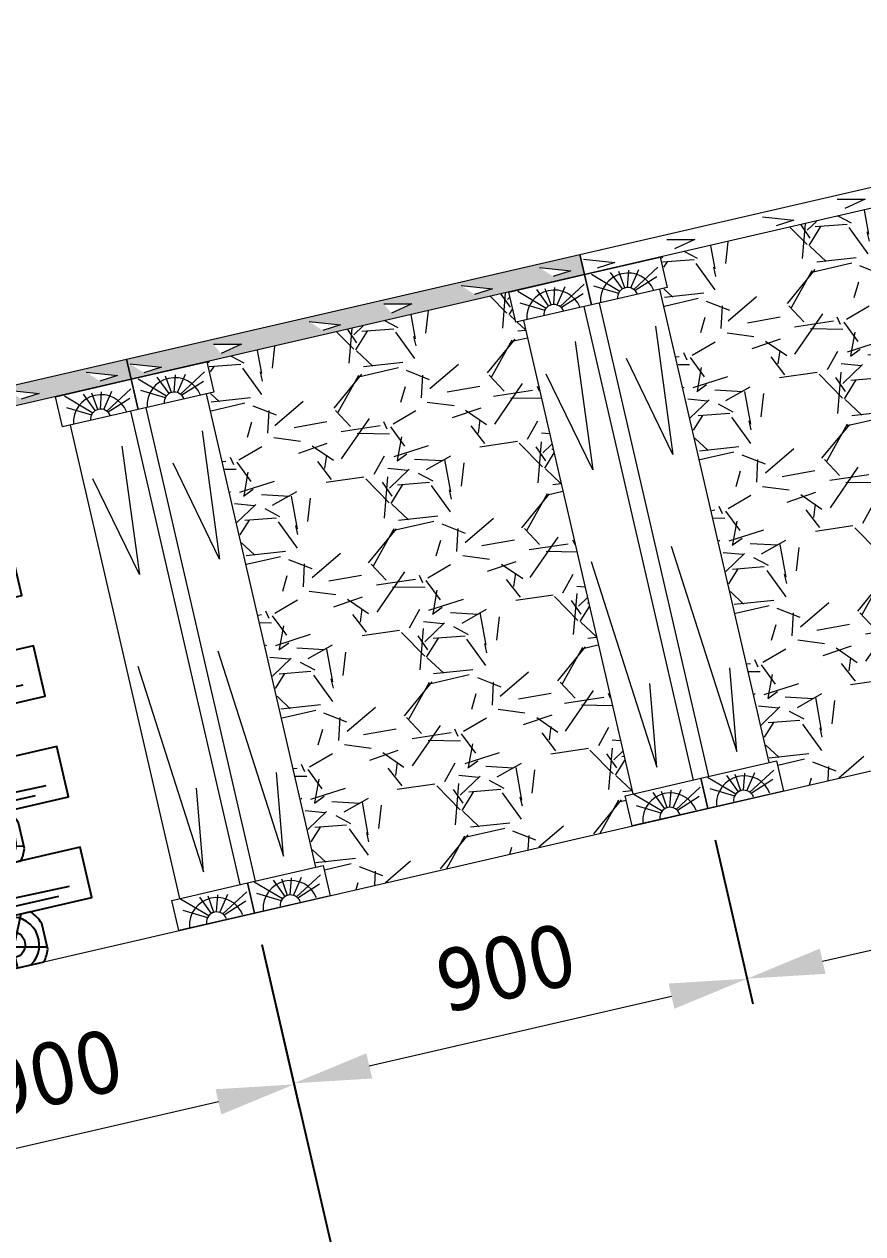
# Model space of a CAD drawing. Header units: millimetres. Extents: x 1757 to 4342, y -1901 to 53.
# Drawn here: x 3747.53 to 3763.76, y -524.61 to -501.21 of the extents above; entities that cross this region are included whole.
import ezdxf

# ---------------------------------------------------------------- set-up
doc = ezdxf.new("R2010")
doc.units = ezdxf.units.MM
doc.header["$LTSCALE"] = 0.1
doc.styles.add('стиль', font='TAHOMA.TTF')
doc.dimstyles.new('Копия DIN', dxfattribs={"dimtxt": 2, "dimasz": 2.5, "dimexe": 0.5, "dimexo": 0.625, "dimtad": 0, "dimdec": 0, "dimlfac": 100, "dimzin": 4, "dimdsep": 46, "dimtxsty": 'стиль', "dimcen": 2.5, "dimclre": 256, "dimclrt": 256, "dimadec": 0, "dimazin": 2, "dimtfac": 1, "dimtdec": 0, "dimtmove": 0, "dimatfit": 3, "dimfxl": 1.25, "dimtvp": 1, "dimtolj": 1, "dimtzin": 0, "dimlwd": 0, "dimarcsym": 0})

# ---------------------------------------------------------------- blocks, each defined once
blk = doc.blocks.new('*D402')
at = {"linetype": 'ByBlock', "lineweight": -2}
for p, q in [((3826.607603982076, -501.8162463849882), (3828.756116674037, -511.1224772758131)), ((3752.128420852812, -519.0131220654713), (3754.276494867881, -528.3174528379169))]:
    blk.add_line(p, q, dxfattribs=at)
at = {"color": 0, "linetype": 'ByBlock', "lineweight": 0}
blk.add_line((3827.182086049687, -510.9727188249362), (3755.625574437887, -527.4928412240083), dxfattribs=at)
at = {"color": 0, "lineweight": 15}
for points in [[(3827.125848286102, -510.72912630874), (3827.238323813273, -511.2163113411327), (3828.643641146866, -510.6352922434204)], [(3755.569336674301, -527.2492487078121), (3755.681812201472, -527.7364337402048), (3754.164019340709, -527.8302678055242)]]:
    blk.add_solid(points, dxfattribs=at)
at = {"layer": 'Defpoints', "color": 0, "lineweight": 15}
for p in [(3826.467009573111, -501.2072650944973), (3751.987826443848, -518.4041407749804), (3754.164019340709, -527.8302678055242)]:
    blk.add_point(p, dxfattribs=at)
at = {"lineweight": 0, "insert": (3791.122830269926, -518.0156354170174), "char_height": 1.2, "attachment_point": 5, "rotation": 13.000000000000274, "style": 'стиль'}
blk.add_mtext('\\A1;15000', dxfattribs=at)
blk = doc.blocks.new('223')
at = {"color": 7, "lineweight": 15}
for points in [[(3696.820343833757, -1073.215251530896), (3696.820984077176, -1073.615251530896), (3687.820984077176, -1073.615251530896), (3687.820632248237, -1073.215251530896), (3696.820343833757, -1073.215251530896)], [(3687.870451148361, -1073.322821691869), (3688.446153862564, -1073.520907086582), (3688.087514424971, -1073.54921320907)], [(3689.52205326575, -1073.313386317707), (3690.050576532691, -1073.4360117042), (3689.625866959328, -1073.520907086582)], [(3691.428500036754, -1073.303950943544), (3692.004202750957, -1073.502036338258), (3691.645563313365, -1073.530342460745)], [(3692.910218324802, -1073.29452706192), (3693.438741591743, -1073.417152448414), (3693.01403201838, -1073.502047830796)], [(3694.44665705773, -1073.285091687758), (3695.022359771932, -1073.483177082471), (3694.66372033434, -1073.511483204959)], [(3696.002911849634, -1073.285091687758), (3696.578614563836, -1073.483177082471), (3696.219975126244, -1073.511483204959)]]:
    blk.add_lwpolyline(points, dxfattribs=at)
blk = doc.blocks.new('бутокост')
at = {"color": 7}
for p, q in [((2896.633597139521, -913.6547074498612), (2896.633597139521, -913.6547074498612)), ((2897.869123593711, -913.6547074498612), (2896.757413279546, -913.6547074498613)), ((2905.187450995258, -913.6547074498612), (2905.187450995258, -913.6547074498612)), ((2906.422977449449, -913.6547074498612), (2905.311267135284, -913.6547074498613)), ((2896.633597139521, -913.8297591277977), (2896.633597139521, -914.5286100497156)), ((2898.03359713952, -914.434483990772), (2898.033597139521, -913.923885186742)), ((2905.187450995258, -913.8297591277977), (2905.187450995258, -914.5286100497156)), ((2906.587450995258, -914.434483990772), (2906.587450995258, -913.923885186742)), ((2896.714996564111, -914.6547074498612), (2897.911540309146, -914.6547074498612)), ((2905.268850419849, -914.6547074498612), (2906.465394164884, -914.6547074498612)), ((2896.633597139521, -915.6547074498612), (2896.633597139521, -915.6547074498612)), ((2897.869123593711, -915.6547074498612), (2896.757413279546, -915.6547074498613)), ((2905.187450995258, -915.6547074498612), (2905.187450995258, -915.6547074498612)), ((2906.422977449449, -915.6547074498612), (2905.311267135284, -915.6547074498613)), ((2896.633597139521, -915.8297591277977), (2896.633597139521, -916.5286100497156)), ((2905.187450995258, -915.8297591277977), (2905.187450995258, -916.5286100497156)), ((2898.03359713952, -916.434483990772), (2898.033597139521, -915.923885186742)), ((2906.587450995258, -916.434483990772), (2906.587450995258, -915.923885186742)), ((2896.714996564111, -916.6547074498612), (2897.911540309146, -916.6547074498612)), ((2905.268850419849, -916.6547074498612), (2906.465394164884, -916.6547074498612)), ((2896.633597139521, -917.6547074498612), (2896.633597139521, -917.6547074498612)), ((2897.869123593711, -917.6547074498612), (2896.757413279546, -917.6547074498613)), ((2905.187450995258, -917.6547074498612), (2905.187450995258, -917.6547074498612)), ((2906.422977449449, -917.6547074498612), (2905.311267135284, -917.6547074498613)), ((2896.633597139521, -917.8297591277977), (2896.633597139521, -918.5286100497156)), ((2898.03359713952, -918.434483990772), (2898.033597139521, -917.923885186742)), ((2905.187450995258, -917.8297591277977), (2905.187450995258, -918.5286100497156)), ((2906.587450995258, -918.434483990772), (2906.587450995258, -917.923885186742)), ((2896.714996564111, -918.6547074498612), (2897.911540309146, -918.6547074498612)), ((2905.268850419849, -918.6547074498612), (2906.465394164884, -918.6547074498612)), ((2896.633597139521, -919.6547074498612), (2896.633597139521, -919.6547074498612)), ((2896.633597139521, -919.8297591277977), (2896.633597139521, -920.5286100497156)), ((2897.869123593711, -919.6547074498612), (2896.757413279546, -919.6547074498613)), ((2905.187450995258, -919.6547074498612), (2905.187450995258, -919.6547074498612)), ((2905.187450995258, -919.8297591277977), (2905.187450995258, -920.5286100497156)), ((2906.422977449449, -919.6547074498612), (2905.311267135284, -919.6547074498613)), ((2898.03359713952, -920.434483990772), (2898.033597139521, -919.923885186742)), ((2906.587450995258, -920.434483990772), (2906.587450995258, -919.923885186742)), ((2896.714996564111, -920.6547074498612), (2897.911540309146, -920.6547074498612)), ((2905.268850419849, -920.6547074498612), (2906.465394164884, -920.6547074498612)), ((2896.633597139521, -921.6547074498612), (2896.633597139521, -921.6547074498612)), ((2897.869123593711, -921.6547074498612), (2896.757413279546, -921.6547074498613)), ((2905.187450995258, -921.6547074498612), (2905.187450995258, -921.6547074498612)), ((2906.422977449449, -921.6547074498612), (2905.311267135284, -921.6547074498613)), ((2896.633597139521, -921.8297591277977), (2896.633597139521, -922.5286100497156)), ((2898.03359713952, -922.434483990772), (2898.033597139521, -921.923885186742)), ((2905.187450995258, -921.8297591277977), (2905.187450995258, -922.5286100497156)), ((2906.587450995258, -922.434483990772), (2906.587450995258, -921.923885186742)), ((2896.714996564111, -922.6547074498612), (2897.911540309146, -922.6547074498612)), ((2905.268850419849, -922.6547074498612), (2906.465394164884, -922.6547074498612)), ((2896.633597139521, -923.6547074498612), (2896.633597139521, -923.6547074498612)), ((2896.633597139521, -923.8297591277977), (2896.633597139521, -924.5286100497156)), ((2897.869123593711, -923.6547074498612), (2896.757413279546, -923.6547074498613)), ((2905.187450995258, -923.6547074498612), (2905.187450995258, -923.6547074498612)), ((2905.187450995258, -923.8297591277977), (2905.187450995258, -924.5286100497156)), ((2906.422977449449, -923.6547074498612), (2905.311267135284, -923.6547074498613)), ((2898.03359713952, -924.434483990772), (2898.033597139521, -923.923885186742)), ((2906.587450995258, -924.434483990772), (2906.587450995258, -923.923885186742)), ((2896.714996564111, -924.6547074498612), (2897.911540309146, -924.6547074498612)), ((2905.268850419849, -924.6547074498612), (2906.465394164884, -924.6547074498612))]:
    blk.add_line(p, q, dxfattribs=at)
for points in [[(2896.633597139521, -914.395389277124), (2897.415208231233, -914.2301327387559), (2897.688693528026, -913.6547074498612)], [(2896.685155392709, -913.7438396347984), (2897.381233889421, -914.247122249868), (2897.381233889421, -914.6547074498612)], [(2897.208309213444, -913.6547074498612), (2897.364229949344, -914.2301327387559), (2898.033597139521, -914.3901151126576)], [(2905.187450995258, -914.395389277124), (2905.96906208697, -914.2301327387559), (2906.242547383763, -913.6547074498612)], [(2905.239009248447, -913.7438396347984), (2905.935087745158, -914.247122249868), (2905.935087745158, -914.6547074498612)], [(2905.762163069181, -913.6547074498612), (2905.918083805082, -914.2301327387559), (2906.587450995258, -914.3901151126576)], [(2895.641121137625, -914.6547074498612), (2895.641121137625, -915.6547074498612), (2907.641121137625, -915.6547074498612), (2907.641121137625, -914.6547074498612), (2895.641121137625, -914.6547074498612)], [(2896.313464306713, -914.8927746304635), (2900.973684191529, -915.2411360457718), (2907.27337568337, -915.3443572626529)], [(2898.378939950937, -914.8411640220238), (2905.853362226037, -914.931482586795)], [(2896.429657897239, -915.4475784795341), (2907.028093009296, -915.4862762441971)], [(2896.633597139521, -916.395389277124), (2897.415208231233, -916.2301327387559), (2897.688693528026, -915.6547074498612)], [(2897.208309213444, -915.6547074498612), (2897.364229949344, -916.2301327387559), (2898.033597139521, -916.3901151126576)], [(2905.187450995258, -916.395389277124), (2905.96906208697, -916.2301327387559), (2906.242547383763, -915.6547074498612)], [(2905.762163069181, -915.6547074498612), (2905.918083805082, -916.2301327387559), (2906.587450995258, -916.3901151126576)], [(2896.685155392709, -915.7438396347984), (2897.381233889421, -916.247122249868), (2897.381233889421, -916.6547074498612)], [(2905.239009248447, -915.7438396347984), (2905.935087745158, -916.247122249868), (2905.935087745158, -916.6547074498612)], [(2895.641121137625, -916.6547074498612), (2895.641121137625, -917.6547074498612), (2907.641121137625, -917.6547074498612), (2907.641121137625, -916.6547074498612), (2895.641121137625, -916.6547074498612)], [(2896.313464306713, -916.8927746304635), (2900.973684191529, -917.2411360457718), (2907.27337568337, -917.3443572626529)], [(2898.378939950937, -916.8411640220238), (2905.853362226037, -916.931482586795)], [(2896.429657897239, -917.4475784795341), (2907.028093009296, -917.4862762441971)], [(2896.633597139521, -918.395389277124), (2897.415208231233, -918.2301327387559), (2897.688693528026, -917.6547074498612)], [(2896.685155392709, -917.7438396347984), (2897.381233889421, -918.247122249868), (2897.381233889421, -918.6547074498612)], [(2897.208309213444, -917.6547074498612), (2897.364229949344, -918.2301327387559), (2898.033597139521, -918.3901151126576)], [(2905.187450995258, -918.395389277124), (2905.96906208697, -918.2301327387559), (2906.242547383763, -917.6547074498612)], [(2905.239009248447, -917.7438396347984), (2905.935087745158, -918.247122249868), (2905.935087745158, -918.6547074498612)], [(2905.762163069181, -917.6547074498612), (2905.918083805082, -918.2301327387559), (2906.587450995258, -918.3901151126576)], [(2895.641121137625, -918.6547074498612), (2895.641121137625, -919.6547074498612), (2907.641121137625, -919.6547074498612), (2907.641121137625, -918.6547074498612), (2895.641121137625, -918.6547074498612)], [(2896.313464306713, -918.8927746304635), (2900.973684191529, -919.2411360457718), (2907.27337568337, -919.3443572626529)], [(2898.378939950937, -918.8411640220238), (2905.853362226037, -918.931482586795)], [(2896.429657897239, -919.4475784795341), (2907.028093009296, -919.4862762441971)], [(2896.633597139521, -920.395389277124), (2897.415208231233, -920.2301327387559), (2897.688693528026, -919.6547074498612)], [(2896.685155392709, -919.7438396347984), (2897.381233889421, -920.247122249868), (2897.381233889421, -920.6547074498612)], [(2897.208309213444, -919.6547074498612), (2897.364229949344, -920.2301327387559), (2898.033597139521, -920.3901151126576)], [(2905.187450995258, -920.395389277124), (2905.96906208697, -920.2301327387559), (2906.242547383763, -919.6547074498612)], [(2905.239009248447, -919.7438396347984), (2905.935087745158, -920.247122249868), (2905.935087745158, -920.6547074498612)], [(2905.762163069181, -919.6547074498612), (2905.918083805082, -920.2301327387559), (2906.587450995258, -920.3901151126576)], [(2895.641121137625, -920.6547074498612), (2895.641121137625, -921.6547074498612), (2907.641121137625, -921.6547074498612), (2907.641121137625, -920.6547074498612), (2895.641121137625, -920.6547074498612)], [(2896.313464306713, -920.8927746304635), (2900.973684191529, -921.2411360457718), (2907.27337568337, -921.3443572626529)], [(2898.378939950937, -920.8411640220238), (2905.853362226037, -920.931482586795)], [(2896.429657897239, -921.4475784795341), (2907.028093009296, -921.4862762441971)], [(2896.633597139521, -922.395389277124), (2897.415208231233, -922.2301327387559), (2897.688693528026, -921.6547074498612)], [(2896.685155392709, -921.7438396347984), (2897.381233889421, -922.247122249868), (2897.381233889421, -922.6547074498612)], [(2897.208309213444, -921.6547074498612), (2897.364229949344, -922.2301327387559), (2898.033597139521, -922.3901151126576)], [(2905.187450995258, -922.395389277124), (2905.96906208697, -922.2301327387559), (2906.242547383763, -921.6547074498612)], [(2905.239009248447, -921.7438396347984), (2905.935087745158, -922.247122249868), (2905.935087745158, -922.6547074498612)], [(2905.762163069181, -921.6547074498612), (2905.918083805082, -922.2301327387559), (2906.587450995258, -922.3901151126576)], [(2895.641121137625, -922.6547074498612), (2895.641121137625, -923.6547074498612), (2907.641121137625, -923.6547074498612), (2907.641121137625, -922.6547074498612), (2895.641121137625, -922.6547074498612)], [(2896.313464306713, -922.8927746304635), (2900.973684191529, -923.2411360457718), (2907.27337568337, -923.3443572626529)], [(2898.378939950937, -922.8411640220238), (2905.853362226037, -922.931482586795)], [(2896.429657897239, -923.4475784795341), (2907.028093009296, -923.4862762441971)], [(2896.633597139521, -924.395389277124), (2897.415208231233, -924.2301327387559), (2897.688693528026, -923.6547074498612)], [(2896.685155392709, -923.7438396347984), (2897.381233889421, -924.247122249868), (2897.381233889421, -924.6547074498612)], [(2897.208309213444, -923.6547074498612), (2897.364229949344, -924.2301327387559), (2898.033597139521, -924.3901151126576)], [(2905.187450995258, -924.395389277124), (2905.96906208697, -924.2301327387559), (2906.242547383763, -923.6547074498612)], [(2905.239009248447, -923.7438396347984), (2905.935087745158, -924.247122249868), (2905.935087745158, -924.6547074498612)], [(2905.762163069181, -923.6547074498612), (2905.918083805082, -924.2301327387559), (2906.587450995258, -924.3901151126576)]]:
    blk.add_lwpolyline(points, dxfattribs=at)
for centre in [(2897.381233889421, -914.1961740998686), (2905.935087745158, -914.1961740998686), (2897.381233889421, -916.1961740998686), (2905.935087745158, -916.1961740998686), (2897.381233889421, -918.1961740998686), (2905.935087745158, -918.1961740998686), (2897.381233889421, -920.1961740998686), (2905.935087745158, -920.1961740998686), (2897.381233889421, -922.1961740998686), (2905.935087745158, -922.1961740998686), (2897.381233889421, -924.1961740998686), (2905.935087745158, -924.1961740998686)]:
    blk.add_circle(centre, 0.2547407499969268, dxfattribs=at)
for centre, radius, start, end in [((2897.313268436629, -914.1791845887565), 0.7642324416556221, 136.6636758200408, 152.7918741785282), ((2897.364229949344, -914.1961740998686), 0.5434401388793049, 302.4606188479764, 237.5393811520237), ((2897.313268436629, -914.1791845887565), 0.7642324416556221, 19.51538021720285, 43.33632417995921), ((2905.867122292366, -914.1791845887565), 0.7642324416556221, 136.6636758200408, 152.7918741785282), ((2905.918083805082, -914.1961740998686), 0.5434401388793049, 302.4606188479764, 237.5393811520237), ((2905.867122292366, -914.1791845887565), 0.7642324416556221, 19.51538021720285, 43.33632417995922), ((2897.313268436629, -914.1791845887565), 0.7642324416556221, 321.5213614869509, 340.4846197827972), ((2905.867122292366, -914.1791845887565), 0.7642324416556221, 321.5213614869509, 340.4846197827972), ((2897.313268436629, -914.1791845887565), 0.7642324416556221, 207.2081258214718, 218.4786385130489), ((2905.867122292366, -914.1791845887565), 0.7642324416556221, 207.2081258214718, 218.4786385130489), ((2897.313268436629, -916.1791845887565), 0.7642324416556221, 136.6636758200408, 152.7918741785282), ((2897.364229949344, -916.1961740998686), 0.5434401388793049, 302.4606188479764, 237.5393811520237), ((2897.313268436629, -916.1791845887565), 0.7642324416556221, 19.51538021720285, 43.33632417995921), ((2905.867122292366, -916.1791845887565), 0.7642324416556221, 136.6636758200408, 152.7918741785282), ((2905.918083805082, -916.1961740998686), 0.5434401388793049, 302.4606188479764, 237.5393811520237), ((2905.867122292366, -916.1791845887565), 0.7642324416556221, 19.51538021720285, 43.33632417995923), ((2897.313268436629, -916.1791845887565), 0.7642324416556221, 207.2081258214718, 218.4786385130489), ((2897.313268436629, -916.1791845887565), 0.7642324416556221, 321.5213614869509, 340.4846197827972), ((2905.867122292366, -916.1791845887565), 0.7642324416556221, 207.2081258214718, 218.4786385130489), ((2905.867122292366, -916.1791845887565), 0.7642324416556221, 321.5213614869509, 340.4846197827972), ((2897.313268436629, -918.1791845887565), 0.7642324416556221, 136.6636758200408, 152.7918741785282), ((2897.364229949344, -918.1961740998686), 0.5434401388793049, 302.4606188479764, 237.5393811520237), ((2897.313268436629, -918.1791845887565), 0.7642324416556221, 19.51538021720285, 43.33632417995921), ((2905.867122292366, -918.1791845887565), 0.7642324416556221, 136.6636758200408, 152.7918741785282), ((2905.918083805082, -918.1961740998686), 0.5434401388793049, 302.4606188479764, 237.5393811520237), ((2905.867122292366, -918.1791845887565), 0.7642324416556221, 19.51538021720285, 43.33632417995923), ((2897.313268436629, -918.1791845887565), 0.7642324416556221, 321.5213614869509, 340.4846197827972), ((2905.867122292366, -918.1791845887565), 0.7642324416556221, 321.5213614869509, 340.4846197827972), ((2897.313268436629, -918.1791845887565), 0.7642324416556221, 207.2081258214718, 218.478638513049), ((2905.867122292366, -918.1791845887565), 0.7642324416556221, 207.2081258214718, 218.478638513049), ((2897.313268436629, -920.1791845887565), 0.7642324416556221, 136.6636758200408, 152.7918741785282), ((2897.364229949344, -920.1961740998686), 0.5434401388793049, 302.4606188479764, 237.5393811520237), ((2897.313268436629, -920.1791845887565), 0.7642324416556221, 19.51538021720285, 43.33632417995921), ((2905.867122292366, -920.1791845887565), 0.7642324416556221, 136.6636758200408, 152.7918741785282), ((2905.918083805082, -920.1961740998686), 0.5434401388793049, 302.4606188479764, 237.5393811520237), ((2905.867122292366, -920.1791845887565), 0.7642324416556221, 19.51538021720285, 43.33632417995923), ((2897.313268436629, -920.1791845887565), 0.7642324416556221, 207.2081258214718, 218.478638513049), ((2897.313268436629, -920.1791845887565), 0.7642324416556221, 321.5213614869509, 340.4846197827972), ((2905.867122292366, -920.1791845887565), 0.7642324416556221, 207.2081258214718, 218.478638513049), ((2905.867122292366, -920.1791845887565), 0.7642324416556221, 321.5213614869509, 340.4846197827972), ((2897.313268436629, -922.1791845887565), 0.7642324416556221, 136.6636758200408, 152.7918741785282), ((2897.364229949344, -922.1961740998686), 0.5434401388793049, 302.4606188479764, 237.5393811520237), ((2897.313268436629, -922.1791845887565), 0.7642324416556221, 19.51538021720285, 43.33632417995921), ((2905.867122292366, -922.1791845887565), 0.7642324416556221, 136.6636758200408, 152.7918741785282), ((2905.918083805082, -922.1961740998686), 0.5434401388793049, 302.4606188479764, 237.5393811520237), ((2905.867122292366, -922.1791845887565), 0.7642324416556221, 19.51538021720285, 43.33632417995926), ((2897.313268436629, -922.1791845887565), 0.7642324416556221, 321.5213614869509, 340.4846197827972), ((2905.867122292366, -922.1791845887565), 0.7642324416556221, 321.5213614869509, 340.4846197827972), ((2897.313268436629, -922.1791845887565), 0.7642324416556221, 207.2081258214718, 218.478638513049), ((2905.867122292366, -922.1791845887565), 0.7642324416556221, 207.2081258214718, 218.478638513049), ((2897.313268436629, -924.1791845887565), 0.7642324416556221, 136.6636758200408, 152.7918741785282), ((2897.364229949344, -924.1961740998686), 0.5434401388793049, 302.4606188479764, 237.5393811520237), ((2897.313268436629, -924.1791845887565), 0.7642324416556221, 19.51538021720285, 43.33632417995921), ((2905.867122292366, -924.1791845887565), 0.7642324416556221, 136.6636758200408, 152.7918741785282), ((2905.918083805082, -924.1961740998686), 0.5434401388793049, 302.4606188479764, 237.5393811520237), ((2905.867122292366, -924.1791845887565), 0.7642324416556221, 19.51538021720285, 43.33632417995926), ((2897.313268436629, -924.1791845887565), 0.7642324416556221, 207.2081258214718, 218.478638513049), ((2897.313268436629, -924.1791845887565), 0.7642324416556221, 321.5213614869509, 340.4846197827972), ((2905.867122292366, -924.1791845887565), 0.7642324416556221, 207.2081258214718, 218.478638513049), ((2905.867122292366, -924.1791845887565), 0.7642324416556221, 321.5213614869509, 340.4846197827972)]:
    blk.add_arc(centre, radius, start, end, dxfattribs=at)
blk = doc.blocks.new('*D406')
at = {"linetype": 'ByBlock', "lineweight": -2}
for p, q in [((3752.128420852812, -519.013122065471), (3752.865279406314, -522.2048071127238)), ((3743.359090269745, -521.0376815545658), (3744.095948823247, -524.2293666018186))]:
    blk.add_line(p, q, dxfattribs=at)
at = {"color": 0, "linetype": 'ByBlock', "lineweight": 0}
blk.add_line((3751.291248781964, -522.0550486618471), (3745.445028393252, -523.4047549879102), dxfattribs=at)
at = {"color": 0, "lineweight": 0}
for points in [[(3751.235011018378, -521.8114561456506), (3751.34748654555, -522.2986411780433), (3752.752803879142, -521.7176220803312)], [(3745.388790629667, -523.1611624717137), (3745.501266156838, -523.6483475041065), (3743.983473296075, -523.7421815694261)]]:
    blk.add_solid(points, dxfattribs=at)
at = {"layer": 'Defpoints', "color": 0, "lineweight": 0}
for p in [(3751.987826443847, -518.4041407749803), (3743.21849586078, -520.4287002640751), (3743.983473296075, -523.7421815694261)]:
    blk.add_point(p, dxfattribs=at)
at = {"lineweight": 0, "insert": (3748.087138613747, -521.5127572174235), "char_height": 1.2, "attachment_point": 5, "rotation": 13.000000000000213, "style": 'стиль'}
blk.add_mtext('\\A1;900', dxfattribs=at)
blk = doc.blocks.new('*D410')
at = {"linetype": 'ByBlock', "lineweight": -2}
for p, q in [((3769.667082018947, -514.9640030872814), (3770.39915654024, -518.1349662144399)), ((3760.89775143588, -516.9885625763759), (3761.629825957173, -520.1595257035347))]:
    blk.add_line(p, q, dxfattribs=at)
at = {"color": 0, "linetype": 'ByBlock', "lineweight": 0}
blk.add_line((3762.978905527179, -519.3349140896263), (3768.82512591589, -517.9852077635633), dxfattribs=at)
at = {"color": 0, "lineweight": 0}
for points in [[(3768.768888152304, -517.741615247367), (3768.881363679476, -518.2288002797595), (3770.286681013068, -517.6477811820474)], [(3762.922667763592, -519.09132157343), (3763.035143290765, -519.5785066058226), (3761.517350430001, -519.6723406711421)]]:
    blk.add_solid(points, dxfattribs=at)
at = {"layer": 'Defpoints', "color": 0, "lineweight": 0}
for p in [(3769.526487609982, -514.3550217967905), (3760.757157026915, -516.379581285885), (3770.286681013068, -517.6477811820474)]:
    blk.add_point(p, dxfattribs=at)
at = {"lineweight": 0, "insert": (3765.621015747673, -517.4429163191396), "char_height": 1.2, "attachment_point": 5, "rotation": 13.000000000000274, "style": 'стиль'}
blk.add_mtext('\\A1;900', dxfattribs=at)
blk = doc.blocks.new('*D411')
at = {"linetype": 'ByBlock', "lineweight": -2}
for p, q in [((3760.897751435879, -516.9885625763765), (3761.629825957173, -520.1595257035352)), ((3752.128420852812, -519.0131220654706), (3752.860495374106, -522.18408519263))]:
    blk.add_line(p, q, dxfattribs=at)
at = {"color": 0, "linetype": 'ByBlock', "lineweight": 0}
blk.add_line((3754.209574944111, -521.3594735787217), (3760.055795332823, -520.0097672526585), dxfattribs=at)
at = {"color": 0, "lineweight": 0}
for points in [[(3759.999557569237, -519.7661747364623), (3760.112033096409, -520.2533597688548), (3761.517350430001, -519.6723406711427)], [(3754.153337180525, -521.1158810625254), (3754.265812707697, -521.603066094918), (3752.748019846933, -521.6969001602375)]]:
    blk.add_solid(points, dxfattribs=at)
at = {"layer": 'Defpoints', "color": 0, "lineweight": 0}
for p in [(3760.757157026915, -516.3795812858856), (3751.987826443848, -518.4041407749797), (3761.517350430001, -519.6723406711427)]:
    blk.add_point(p, dxfattribs=at)
at = {"lineweight": 0, "insert": (3756.851685164606, -519.467475808235), "char_height": 1.2, "attachment_point": 5, "rotation": 13.000000000000274, "style": 'стиль'}
blk.add_mtext('\\A1;900', dxfattribs=at)

msp = doc.modelspace()

# ---------------------------------------------------------------- hatches: boundary and pattern name
at = {"lineweight": 0}
h = msp.add_hatch(dxfattribs=at)
h.set_pattern_fill('GRAVEL', scale=0.12, angle=13, style=0)
h.set_pattern_definition([(241.0128, (-22.37193185815022, -273.9210095323223), (-17.58819494249036, -32.21416363058341), [0.4100652, -40.5966]), (197.9697, (-22.57065597295787, -274.2797061012965), (34.95297116549519, 11.19768207267192), [0.7036859999999999, -69.6648]), (145.5104, (-23.24001534690206, -274.496803387583), (37.24094428247516, -25.81220829623099), [0.4961783999999999, -49.12164]), (280.2737000000001, (-24.22685582690337, -275.5066771942689), (-10.74314479849951, 60.08322787251495), [0.640806, -63.43968]), (305.8337, (-24.11256795561394, -276.1372084934732), (-23.07725638678619, 32.21031595157609), [0.6283608, -62.20776]), (10.27370000000003, (-23.74470390442502, -276.6466336203003), (-60.08322787251495, -10.7431447984995), [0.6408059999999993, -63.43967999999995]), (50.6942, (-23.11417260522103, -276.5323457490106), (-31.75196181481455, -38.61223930807346), [0.8474327999999999, -83.89572000000001]), (85.2553, (-22.57735965289748, -275.8766229772406), (5.704879012209489, 70.13694330911872), [0.800064, -79.20636]), (134.4296, (-22.51118195971003, -275.0793009227831), (-32.67249587382036, 33.12318611124353), [0.6429756, -63.6546]), (188.2364, (-22.96128590148646, -274.6201441199397), (33.35429824975815, 4.572300939786578), [0.7340555999999997, -35.96867999999998]), (235.3974, (-23.68777010755093, -274.725302716064), (-28.09641142421381, -40.89644704212396), [0.9492936, -93.98016]), (151.8141, (-21.2798181608764, -274.8575816883399), (-24.90304501330312, 13.01969969616186), [0.324006, -32.07671999999999]), (184.4692, (-21.56540411442847, -274.7045421564086), (39.97968559453464, 2.973672089783056), [0.6164183999999997, -61.02551999999999]), (238, (-22.17994963033061, -274.7525759204126), (0.6856503462908407, -2.969877933153356), [0.4310508, -3.879468]), (216.1986, (-22.47011932499026, -274.4441858824716), (13.47814222086082, 9.368051587626155), [0.2321292, -22.98071999999999]), (304.8014, (-22.65744139760363, -274.5812778381503), (-5.02683580692459, 8.223994317254894), [0.3282791999999999, -16.08576]), (43.96380000000001, (-22.47008111794094, -274.8508398013513), (7.538327769717316, 7.996714812762255), [0.5331839999999998, -17.23955999999999]), (174.5651, (-22.08630769754882, -274.4807029831334), (6.625412419377722, -1.598573287552151), [0.3855444, -9.253079999999999]), (29.38950000000002, (-24.37997177293346, -274.9789553100616), (27.64186779806208, 15.76613325918954), [0.5401056000000001, -53.47056]), (83.3462, (-23.90937472084624, -274.7139006738695), (-4.337338442745307, -35.41122894575053), [0.4531188, -44.85863999999999]), (306.1986, (-22.22343786027659, -273.8867269916403), (-9.368051587626155, 13.47814222086083), [0.4642559999999997, -22.74863999999998]), (356.6105, (-21.94925394891925, -274.2613711368671), (-31.75576412274719, 2.053109420490301), [0.5401055999999997, -53.47055999999998]), (352.444, (-23.95486826847673, -276.8202808836902), (-16.22071818296562, 2.511494384145234), [0.520842, -25.52124]), (307.7751, (-23.43854842646397, -276.8887695509557), (-22.39152062980837, 29.2404182836118), [0.4364063999999998, -43.20431999999997]), (79.80140000000002, (-21.50808824706201, -276.8497504409693), (2.511520330436808, 16.22075750093006), [0.4642559999999999, -22.74864]), (30.354, (-21.42588656352382, -276.3928281981057), (-35.86584241260537, -20.79296297022307), [0.5109395999999999, -50.58287999999999]), (82.44400000000002, (-22.96332942621984, -277.1857193396529), (-2.511494384145243, -16.22071818296562), [0.2604216, -25.78176]), (114.3098999999999, (-21.68628104451, -276.8908894897877), (-5.712459769435964, 11.19383435435863), [0.155418, -15.3864]), (178.9638, (-21.75026238476676, -276.7492520000509), (9.595295760355823, -0.912920931238967), [0.6283607999999994, -11.93885999999999]), (199.0090000000001, (-22.37852091694185, -276.7378881649056), (29.01310656745176, 9.826371047746605), [0.5823204, -57.64968]), (316.6901, (-22.40837254471353, -275.1181289975232), (-4.341181280596862, 5.254103135894768), [0.4395888, -10.550136]), (6.157199999999976, (-22.08850405047906, -275.4196625273278), (51.85928792457701, 5.716282134958152), [0.7674683999999999, -75.97919999999999]), (73.94540000000002, (-21.32546453670375, -275.3373462226417), (-7.079947942851582, -23.53170701369902), [0.3138096, -31.06728]), (103, (-21.23867911205798, -275.0357744857879), (-3.655530771105497, 2.284229143825296), [0.1828799999999998, -2.865119999999997]), (133.2564, (-22.45848804050001, -276.6625047824544), (16.67904792711359, -18.04655177516438), [0.4234403999999999, -41.92068]), (61.01279999999999, (-22.74865773515967, -276.3541147445134), (17.58819494249036, 32.21416363058342), [0.8201316, -40.18656]), (13, (-22.35120950554392, -275.6367216065651), (2.284229143825296, 3.655530771105497), [0.79248, -2.25552]), (338.3048000000001, (-21.57904071660278, -275.4584523950186), (-34.4983042691495, 13.93266542230372), [0.4819319999999997, -47.71115999999996]), (267.0546, (-21.13124774890457, -275.6366069854173), (-0.2272777458141597, -12.56520069209301), [0.4437948, -21.74604]), (220.646, (-21.15405183329358, -276.079816212008), (-49.5711869233747, -42.72617913639834), [0.7225739999999999, -71.535]), (188.4261, (-21.70230503486118, -276.5504896781937), (-39.29409583524728, -5.943597041274939), [0.7644347999999997, -75.67895999999998]), (188.4261, (-21.70230503486118, -276.5504896781937), (-39.29409583524728, -5.943597041274939), [0.7644347999999997, -75.67895999999998])])
h.paths.add_polyline_path([(3759.858084000455, -505.7135994035433), (3759.994995149021, -506.306626740476), (3759.845824403402, -506.3410655206859), (3761.955225824418, -515.4778868849957), (3762.092900585371, -515.4461021619705), (3762.229081182171, -516.0359651315545), (3768.060164836858, -514.6897533958949), (3767.92478487236, -514.1033583458078), (3768.07141534719, -514.06950603332), (3765.959053905871, -504.9198634124826), (3765.81168941512, -504.9538851858987), (3765.676937654555, -504.3702111859969)])
at = {"lineweight": 0, "true_color": 0xffffff}
h = msp.add_hatch(color=7, dxfattribs=at)
h.paths.add_polyline_path([(3758.282071595111, -505.6616545966618), (3758.37267585087, -506.0512585991439), (3749.603345267803, -508.0758180882387), (3749.513022034479, -507.6861492066154)])
edge = h.paths.add_edge_path(flags=16)
edge.add_line((3749.585762100548, -507.7797555372227), (3750.191269109873, -507.8432590835541))
edge.add_line((3750.191269109873, -507.8432590835541), (3749.84818906993, -507.9515160415716))
edge = h.paths.add_edge_path(flags=16)
edge.add_line((3751.192911265301, -507.3990323534257), (3751.735473225131, -507.3996229930638))
edge.add_line((3751.735473225131, -507.3996229930638), (3751.340746236395, -507.5778813786137))
edge = h.paths.add_edge_path(flags=16)
edge.add_line((3753.048373431708, -506.9609815961041), (3753.653880441034, -507.0244851424351))
edge.add_line((3753.653880441034, -507.0244851424351), (3753.310800401091, -507.1327421004527))
edge = h.paths.add_edge_path(flags=16)
edge.add_line((3754.489995463919, -506.6184851568187), (3755.03255742375, -506.619075796457))
edge.add_line((3755.03255742375, -506.619075796457), (3754.637830435014, -506.7973341820068))
edge = h.paths.add_edge_path(flags=16)
edge.add_line((3755.984932874295, -506.2636680977781), (3756.590439883621, -506.3271716441095))
edge.add_line((3756.590439883621, -506.3271716441095), (3756.247359843677, -506.4354286021266))
edge = h.paths.add_edge_path(flags=16)
edge.add_line((3757.501300956705, -505.9135869415114), (3758.10680796603, -505.9770904878428))
edge.add_line((3758.10680796603, -505.9770904878428), (3757.763727926086, -506.0853474458603))
at = {"lineweight": 0}
h = msp.add_hatch(dxfattribs=at)
h.set_pattern_fill('GRAVEL', scale=0.12, angle=13, style=0)
h.set_pattern_definition([(241.0128, (-31.1412624412169, -275.9455690214171), (-17.58819494249036, -32.21416363058341), [0.4100652, -40.5966]), (197.9697, (-31.339986556025, -276.3042655903912), (34.95297116549519, 11.19768207267192), [0.7036859999999999, -69.6648]), (145.5104, (-32.00934592996919, -276.5213628766778), (37.24094428247516, -25.81220829623099), [0.4961783999999999, -49.12164]), (280.2737000000001, (-32.99618640997051, -277.5312366833638), (-10.74314479849951, 60.08322787251495), [0.640806, -63.43968]), (305.8337, (-32.88189853868107, -278.1617679825679), (-23.07725638678619, 32.21031595157609), [0.6283608, -62.20776]), (10.27370000000003, (-32.51403448749215, -278.6711931093951), (-60.08322787251495, -10.7431447984995), [0.6408059999999993, -63.43967999999995]), (50.6942, (-31.88350318828816, -278.5569052381054), (-31.75196181481455, -38.61223930807346), [0.8474327999999999, -83.89572000000001]), (85.2553, (-31.34669023596416, -277.9011824663354), (5.704879012209489, 70.13694330911872), [0.800064, -79.20636]), (134.4296, (-31.28051254277716, -277.1038604118778), (-32.67249587382036, 33.12318611124353), [0.6429756, -63.6546]), (188.2364, (-31.73061648455359, -276.6447036090345), (33.35429824975815, 4.572300939786578), [0.7340555999999998, -35.96867999999998]), (235.3974, (-32.45710069061806, -276.7498622051588), (-28.09641142421381, -40.89644704212396), [0.9492936, -93.98016]), (151.8141, (-30.04914874394353, -276.8821411774347), (-24.90304501330312, 13.01969969616186), [0.324006, -32.07671999999999]), (184.4692, (-30.33473469749561, -276.7291016455033), (39.97968559453464, 2.973672089783056), [0.6164183999999998, -61.02551999999999]), (238, (-30.94928021339774, -276.7771354095074), (0.6856503462908407, -2.969877933153356), [0.4310508, -3.879468]), (216.1986, (-31.2394499080574, -276.4687453715663), (13.47814222086082, 9.368051587626155), [0.2321292, -22.98071999999999]), (304.8014, (-31.42677198067076, -276.6058373272451), (-5.02683580692459, 8.223994317254894), [0.3282791999999999, -16.08576]), (43.96380000000001, (-31.23941170100807, -276.8753992904461), (7.538327769717316, 7.996714812762255), [0.5331839999999999, -17.23955999999999]), (174.5651, (-30.85563828061595, -276.5052624722282), (6.625412419377722, -1.598573287552151), [0.3855444, -9.253079999999999]), (29.38950000000002, (-33.14930235600059, -277.0035147991564), (27.64186779806208, 15.76613325918954), [0.5401056000000001, -53.47056]), (83.3462, (-32.67870530391338, -276.7384601629643), (-4.337338442745307, -35.41122894575053), [0.4531188, -44.85863999999999]), (306.1986, (-30.99276844334372, -275.911286480735), (-9.368051587626155, 13.47814222086083), [0.4642559999999997, -22.74863999999998]), (356.6105, (-30.71858453198638, -276.2859306259619), (-31.75576412274719, 2.053109420490301), [0.5401055999999999, -53.47055999999998]), (352.444, (-32.72419885154386, -278.8448403727849), (-16.22071818296562, 2.511494384145234), [0.520842, -25.52124]), (307.7751, (-32.2078790095311, -278.9133290400505), (-22.39152062980837, 29.2404182836118), [0.4364063999999998, -43.20431999999998]), (79.80140000000002, (-30.27741883012914, -278.8743099300641), (2.511520330436808, 16.22075750093006), [0.4642559999999999, -22.74864]), (30.354, (-30.19521714659095, -278.4173876872005), (-35.86584241260537, -20.79296297022307), [0.5109395999999999, -50.58287999999999]), (82.44400000000002, (-31.73266000928697, -279.2102788287477), (-2.511494384145243, -16.22071818296562), [0.2604216, -25.78176]), (114.3099, (-30.45561162757713, -278.9154489788825), (-5.712459769435964, 11.19383435435863), [0.155418, -15.3864]), (178.9638, (-30.51959296783389, -278.7738114891456), (9.595295760355823, -0.912920931238967), [0.6283607999999994, -11.93885999999999]), (199.0090000000001, (-31.14785150000898, -278.7624476540004), (29.01310656745176, 9.826371047746605), [0.5823204, -57.64968]), (316.6901, (-31.17770312778066, -277.142688486618), (-4.341181280596862, 5.254103135894768), [0.4395888, -10.550136]), (6.157199999999976, (-30.85783463354619, -277.4442220164226), (51.85928792457701, 5.716282134958152), [0.7674683999999999, -75.97919999999999]), (73.94540000000002, (-30.09479511977088, -277.3619057117365), (-7.079947942851582, -23.53170701369902), [0.3138096, -31.06728]), (103, (-30.00800969512511, -277.0603339748826), (-3.655530771105497, 2.284229143825296), [0.1828799999999998, -2.865119999999997]), (133.2564, (-31.22781862356715, -278.6870642715492), (16.67904792711359, -18.04655177516438), [0.4234403999999999, -41.92068]), (61.01279999999999, (-31.5179883182268, -278.3786742336082), (17.58819494249036, 32.21416363058342), [0.8201316, -40.18656]), (13, (-31.12054008861105, -277.6612810956599), (2.284229143825296, 3.655530771105497), [0.79248, -2.25552]), (338.3048000000001, (-30.34837129966991, -277.4830118841135), (-34.4983042691495, 13.93266542230372), [0.4819319999999997, -47.71115999999996]), (267.0546, (-29.9005783319717, -277.6611664745121), (-0.2272777458141597, -12.56520069209301), [0.4437948, -21.74604]), (220.646, (-29.92338241636071, -278.1043757011029), (-49.5711869233747, -42.72617913639834), [0.7225739999999999, -71.535]), (188.4261, (-30.47163561792831, -278.5750491672885), (-39.29409583524728, -5.943597041274939), [0.7644347999999999, -75.67895999999999]), (188.4261, (-30.47163561792831, -278.5750491672885), (-39.29409583524728, -5.943597041274939), [0.7644347999999999, -75.67895999999999])])
h.paths.add_polyline_path([(3751.088753417388, -507.7381588926381), (3751.225664565954, -508.3311862295708), (3751.076493820335, -508.3656250097807), (3753.18589524135, -517.5024463740905), (3753.323570002304, -517.4706616510651), (3753.459750599104, -518.0605246206491), (3759.290834253791, -516.7143128849897), (3759.155454289293, -516.1279178349026), (3759.302084764123, -516.0940655224148), (3757.189723322804, -506.9444229015775), (3757.042358832053, -506.9784446749935), (3756.907607071488, -506.3947706750918)])
at = {"lineweight": 0, "true_color": 0xffffff}
h = msp.add_hatch(color=7, dxfattribs=at)
h.paths.add_polyline_path([(3749.512741012044, -507.6862140857565), (3749.603345267803, -508.0758180882386), (3740.834014684735, -510.1003775773335), (3740.743691451411, -509.7107086957101)])
edge = h.paths.add_edge_path(flags=16)
edge.add_line((3740.81643151748, -509.8043150263175), (3741.421938526806, -509.8678185726488))
edge.add_line((3741.421938526806, -509.8678185726488), (3741.078858486862, -509.9760755306663))
edge = h.paths.add_edge_path(flags=16)
edge.add_line((3742.423580682234, -509.4235918425204), (3742.966142642064, -509.4241824821585))
edge.add_line((3742.966142642064, -509.4241824821585), (3742.571415653328, -509.6024408677084))
edge = h.paths.add_edge_path(flags=16)
edge.add_line((3744.279042848641, -508.9855410851989), (3744.884549857967, -509.0490446315298))
edge.add_line((3744.884549857967, -509.0490446315298), (3744.541469818023, -509.1573015895474))
edge = h.paths.add_edge_path(flags=16)
edge.add_line((3745.720664880852, -508.6430446459134), (3746.263226840683, -508.6436352855517))
edge.add_line((3746.263226840683, -508.6436352855517), (3745.868499851947, -508.8218936711015))
edge = h.paths.add_edge_path(flags=16)
edge.add_line((3747.215602291228, -508.2882275868728), (3747.821109300553, -508.3517311332042))
edge.add_line((3747.821109300553, -508.3517311332042), (3747.47802926061, -508.4599880912214))
edge = h.paths.add_edge_path(flags=16)
edge.add_line((3748.731970373638, -507.9381464306061), (3749.337477382963, -508.0016499769375))
edge.add_line((3749.337477382963, -508.0016499769375), (3748.994397343019, -508.109906934955))

# ---------------------------------------------------------------- linework, layer by layer
at = {"color": 7, "lineweight": 15}
for p, q in [((3759.823046070936, -506.3321967146688), (3761.937585981767, -515.4912753236503)), ((3758.653801993194, -506.6021379798811), (3760.768341904025, -515.761216588863)), ((3758.361490973758, -506.6696232961846), (3760.47603088459, -515.8287019051662)), ((3757.192246896016, -506.9395645613973), (3759.306786806847, -516.0986431703788)), ((3751.053715487868, -508.3567562037637), (3753.1682553987, -517.5158348127451)), ((3749.592160390691, -508.6941827852792), (3751.706700301523, -517.853261394261)), ((3749.884471410127, -508.626697468976), (3751.999011320958, -517.7857760779578)), ((3748.422916312948, -508.9641240504922), (3750.53745622378, -518.1232026594736))]:
    msp.add_line(p, q, dxfattribs=at)
at = {"color": 7, "lineweight": 0}
msp.add_line((3731.628336487782, -523.1044993933758), (3782.627161449657, -511.3304929248989), dxfattribs=at)
at = {"color": 7, "lineweight": 15}
for points in [[(3759.834230948047, -505.7138320176463), (3759.969201580653, -506.2984540565172), (3758.507646483476, -506.6358806380334), (3758.372675850869, -506.0512585991622), (3759.834230948047, -505.7138320176463)], [(3759.790795638774, -505.9085906257836), (3759.326907269213, -506.3394349691733)], [(3758.372675850869, -506.0512585991622), (3758.507646483476, -506.6358806380334), (3757.046091386298, -506.9733072195489), (3756.911120753691, -506.388685180678), (3758.372675850869, -506.0512585991622)], [(3758.508709028752, -506.0453230252789), (3759.055559284604, -506.3712043513009)], [(3759.105036630039, -506.3291495584998), (3758.878387055147, -506.0112785787552)], [(3759.15327025056, -506.308191329067), (3759.039103425633, -505.9944967895436)], [(3759.203949472626, -506.3005394590808), (3759.227175890301, -505.9687438707609)], [(3759.268678957787, -506.309827467653), (3759.422382940172, -505.9545804071023)], [(3759.772327027007, -506.0933862547555), (3759.351205900402, -506.3605188906944)], [(3757.082581333125, -506.3745705466823), (3757.629431588976, -506.7004518727043)], [(3757.678908934412, -506.6583970799037), (3757.45225935952, -506.3405261001586)], [(3757.727142554933, -506.6374388504709), (3757.612975730007, -506.3237443109468)], [(3757.777821776999, -506.6297869804843), (3757.801048194674, -506.2979913921641)], [(3757.842551262159, -506.6390749890569), (3757.996255244544, -506.2838279285057)], [(3758.364667943148, -506.2378381471871), (3757.900779573586, -506.6686824905765)], [(3758.549584235742, -506.2658390164894), (3759.031058498102, -506.4074912134464)], [(3757.123456540115, -506.5950865378931), (3757.604930802475, -506.7367387348498)], [(3758.34619933138, -506.4226337761587), (3757.925078204775, -506.6897664120978)], [(3759.745411031904, -507.0471482780662), (3760.083046130615, -509.5301064290508), (3759.18403824594, -507.677159259977)], [(3758.194633010791, -507.3463055504991), (3758.532268109501, -509.8292637014837), (3757.633260224827, -507.9763165324104)], [(3751.06490036498, -507.7383915067411), (3751.199870997586, -508.3230135456121), (3749.738315900408, -508.660440127128), (3749.603345267802, -508.0758180882571), (3751.06490036498, -507.7383915067411)], [(3750.383939667493, -508.3327508181618), (3750.269772842566, -508.0190562786382)], [(3750.434618889559, -508.3250989481757), (3750.457845307234, -507.9933033598555)], [(3750.499348374719, -508.3343869567478), (3750.653052357105, -507.9791398961971)], [(3751.021465055707, -507.9331501148785), (3750.557576686146, -508.3639944582679)], [(3749.603345267802, -508.0758180882571), (3749.738315900408, -508.660440127128), (3748.276760803231, -508.9978667086438), (3748.141790170624, -508.4132446697728), (3749.603345267802, -508.0758180882571)], [(3749.739378445684, -508.0698825143735), (3750.286228701537, -508.3957638403957)], [(3750.335706046972, -508.3537090475946), (3750.10905647208, -508.03583806785)], [(3751.00299644394, -508.1179457438503), (3750.581875317334, -508.3850783797892)], [(3748.313250750058, -508.3991300357769), (3748.860101005909, -508.7250113617991)], [(3748.909578351345, -508.6829565689985), (3748.682928776453, -508.3650855892535)], [(3748.957811971866, -508.6619983395657), (3748.84364514694, -508.3483038000417)], [(3749.008491193932, -508.6543464695791), (3749.031717611607, -508.322550881259)], [(3749.073220679092, -508.6636344781517), (3749.226924661477, -508.3083874176006)], [(3749.595337360081, -508.2623976362819), (3749.131448990519, -508.6932419796714)], [(3749.576868748313, -508.4471932652535), (3749.155747621708, -508.7143259011926)], [(3749.780253652675, -508.2903985055842), (3750.261727915034, -508.4320507025412)], [(3748.354125957047, -508.6196460269879), (3748.835600219408, -508.7612982239447)], [(3750.976080448837, -509.071707767161), (3751.313715547548, -511.5546659181456), (3750.414707662873, -509.7017187490718)], [(3749.425302427724, -509.3708650395937), (3749.762937526434, -511.8538231905785), (3748.86392964176, -510.000876021505)], [(3760.050732114757, -511.303702390286), (3761.321791195772, -515.2784302736321), (3761.184183058812, -513.6618000207253)], [(3758.499954093644, -511.602859662719), (3759.77101317466, -515.5775875460646), (3759.633405037699, -513.9609572931582)], [(3751.28140153169, -513.3282618793809), (3752.552460612705, -517.302989762727), (3752.414852475745, -515.6863595098199)], [(3749.730623510577, -513.6274191518138), (3751.001682591593, -517.6021470351594), (3750.864074454632, -515.9855167822528)], [(3762.083741491485, -515.4575326654989), (3762.218712124092, -516.0421547043696), (3760.757157026915, -516.3795812858856), (3760.622186394307, -515.7949592470146), (3762.083741491485, -515.4575326654989)], [(3761.350798635407, -516.0566135041353), (3761.124149060514, -515.7387425243904)], [(3761.399032255928, -516.0356552747024), (3761.284865431001, -515.7219607351789)], [(3761.449711477994, -516.0280034047161), (3761.472937895669, -515.6962078163964)], [(3761.514440963155, -516.0372914132885), (3761.66814494554, -515.6820443527375)], [(3762.036557644143, -515.6360545714189), (3761.57266927458, -516.0668989148083)], [(3760.622186394307, -515.7949592470146), (3760.757157026915, -516.3795812858856), (3759.295601929736, -516.7170078674013), (3759.16063129713, -516.1323858285303), (3760.622186394307, -515.7949592470146)], [(3760.610429948516, -515.9653020928221), (3760.146541578953, -516.3961464362118)], [(3760.75447103412, -515.7727869709137), (3761.301321289971, -516.0986682969364)], [(3762.018089032375, -515.8208502003903), (3761.59696790577, -516.0879828363292)], [(3759.328343338492, -516.1020344923178), (3759.875193594345, -516.4279158183398)], [(3759.92467093978, -516.3858610255387), (3759.698021364888, -516.0679900457939)], [(3759.972904560301, -516.3649027961059), (3759.858737735373, -516.0512082565823)], [(3760.023583782367, -516.3572509261197), (3760.046810200042, -516.0254553377996)], [(3760.088313267527, -516.3665389346921), (3760.242017249912, -516.011291874141)], [(3760.591961336749, -516.1500977217937), (3760.170840210142, -516.4172303577328)], [(3760.795346241111, -515.9933029621246), (3761.276820503469, -516.1349551590819)], [(3759.369218545483, -516.3225504835283), (3759.850692807842, -516.4642026804853)], [(3753.314410908418, -517.4820921545937), (3753.449381541025, -518.0667141934645), (3751.987826443848, -518.4041407749804), (3751.85285581124, -517.8195187361092), (3753.314410908418, -517.4820921545937)], [(3751.85285581124, -517.8195187361092), (3751.987826443848, -518.4041407749804), (3750.526271346669, -518.7415673564961), (3750.391300714063, -518.1569453176252), (3751.85285581124, -517.8195187361092)], [(3751.985140451053, -517.7973464600085), (3752.531990706904, -518.1232277860312)], [(3752.58146805234, -518.0811729932301), (3752.354818477447, -517.7633020134853)], [(3752.629701672861, -518.060214763797), (3752.515534847934, -517.7465202242737)], [(3752.680380894927, -518.0525628938109), (3752.703607312602, -517.720767305491)], [(3752.745110380088, -518.0618509023833), (3752.898814362473, -517.7066038418324)], [(3753.267227061076, -517.6606140605137), (3752.803338691513, -518.0914584039032)], [(3753.248758449307, -517.8454096894851), (3752.827637322703, -518.112542325424)], [(3751.203573977234, -518.3894622852007), (3751.089407152306, -518.0757677456771)], [(3751.2542531993, -518.3818104152145), (3751.277479616975, -518.0500148268944)], [(3751.31898268446, -518.391098423787), (3751.472686666845, -518.0358513632358)], [(3751.841099365449, -517.9898615819169), (3751.377210995886, -518.4207059253066)], [(3752.026015658043, -518.0178624512195), (3752.507489920402, -518.1595146481767)], [(3750.559012755425, -518.1265939814124), (3751.105863011278, -518.4524753074346)], [(3751.155340356713, -518.4104205146335), (3750.92869078182, -518.0925495348887)], [(3751.822630753682, -518.1746572108885), (3751.401509627075, -518.4417898468274)], [(3750.599887962416, -518.3471099726231), (3751.081362224775, -518.4887621695801)]]:
    msp.add_lwpolyline(points, dxfattribs=at)
for centre, radius, start, end in [((3759.216048627467, -506.5576712984829), 0.5367129526174379, 21.9125238700139, 184.0874761300073), ((3757.78992093184, -506.8869188198863), 0.5367129526174379, 21.9125238700139, 184.0874761300073), ((3759.208256739231, -506.5007201018838), 0.2002269769505321, 20.43413259689379, 185.5658674031199), ((3757.782129043603, -506.8299676232876), 0.2002269769505321, 20.43413259689379, 185.5658674031199), ((3750.4467180444, -508.5822307875777), 0.5367129526174379, 21.9125238700139, 184.0874761300073), ((3749.020590348773, -508.9114783089811), 0.5367129526174379, 21.9125238700139, 184.0874761300073), ((3750.438926156164, -508.5252795909786), 0.2002269769505321, 20.43413259689379, 185.5658674031199), ((3749.012798460536, -508.8545271123825), 0.2002269769505321, 20.43413259689379, 185.5658674031199), ((3761.461810632835, -516.2851352441184), 0.5367129526174379, 21.9125238700139, 184.0874761300073), ((3760.035682937209, -516.6143827655222), 0.5367129526174379, 21.9125238700139, 184.0874761300073), ((3761.454018744599, -516.2281840475192), 0.2002269769505321, 20.43413259689379, 185.5658674031199), ((3760.027891048971, -516.5574315689229), 0.2002269769505321, 20.43413259689379, 185.5658674031199), ((3752.692480049768, -518.3096947332132), 0.5367129526174379, 21.9125238700139, 184.0874761300073), ((3752.684688161532, -518.252743536614), 0.2002269769505321, 20.43413259689379, 185.5658674031199), ((3751.266352354141, -518.6389422546171), 0.5367129526174379, 21.9125238700139, 184.0874761300073), ((3751.258560465904, -518.5819910580177), 0.2002269769505321, 20.43413259689379, 185.5658674031199)]:
    msp.add_arc(centre, radius, start, end, dxfattribs=at)

# ---------------------------------------------------------------- block references
at = {"color": 7, "lineweight": 0, "rotation": 13.00000000000027}
for p in [(-76.44057811228777, -289.5319150101773), (-85.2099086953549, -291.5564744992721), (-93.97923927842203, -293.5810339883668)]:
    msp.add_blockref('223', p, dxfattribs=at)
at = {"color": 1, "lineweight": 0, "rotation": 13.00000000000027}
msp.add_blockref('бутокост', (707.9441973295443, -272.2000625896045), dxfattribs=at)

# ---------------------------------------------------------------- dimensions: what is measured, and where the dimension line sits
at = {"color": 7, "lineweight": 0}
dim = msp.add_linear_dim(base=(3754.164019340709, -527.8302678055242), p1=(3826.467009573111, -501.2072650944972), p2=(3751.987826443848, -518.4041407749804), angle=13.00000000000027, text='15000', dimstyle='Копия DIN', override={"dimtxt": 1.2, "dimasz": 1.5, "dimtix": 1}, dxfattribs=at)
dim.commit()
dim.dimension.update_dxf_attribs({"geometry": '*D402', "text_midpoint": (3791.122830269926, -518.0156354170174)})
for base, p1, p2, picture, middle in [((3770.286681013068, -517.6477811820474), (3760.757157026915, -516.379581285885), (3769.526487609982, -514.3550217967907), '*D410', (3765.621015747673, -517.4429163191396)), ((3761.517350430001, -519.6723406711427), (3751.987826443848, -518.4041407749799), (3760.757157026915, -516.3795812858855), '*D411', (3756.851685164606, -519.467475808235))]:
    dim = msp.add_linear_dim(base=base, p1=p1, p2=p2, angle=13.00000000000027, dimstyle='Копия DIN', override={"dimtxt": 1.2, "dimasz": 1.5, "dimtix": 1}, dxfattribs=at)
    dim.commit()
    dim.dimension.update_dxf_attribs({"geometry": picture, "text_midpoint": middle})
dim = msp.add_aligned_dim(p1=(3751.987826443848, -518.4041407749804), p2=(3743.21849586078, -520.4287002640752), distance=3.400639474778196, dimstyle='Копия DIN', override={"dimtxt": 1.2, "dimasz": 1.5, "dimtix": 1}, dxfattribs=at)
dim.commit()
dim.dimension.update_dxf_attribs({"geometry": '*D406', "text_midpoint": (3748.087138613747, -521.5127572174235)})

doc.saveas('drawing.dxf')
